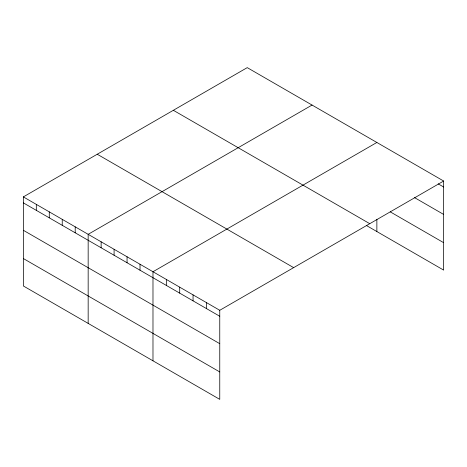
<?xml version="1.0" encoding="UTF-8"?>
<svg xmlns="http://www.w3.org/2000/svg" width="467" height="467" viewBox="0 0 467 467"><rect width="100%" height="100%" fill="white"/><g stroke="black" fill="none" stroke-linecap="round" stroke-linejoin="round"><path stroke-width="0.7" d="M443.65 181.033L219.759 310.292L219.759 399.367L23.35 285.967L23.35 196.899L247.241 67.633L443.65 181.033L443.65 270.101L366.379 225.491M312.055 105.057L88.164 234.317L88.164 323.386M376.869 142.476L152.983 271.741L152.983 360.81M438.186 183.846L443.65 186.998M414.509 197.599L443.65 214.423M390.225 211.837L443.65 242.677M173.356 110.294L369.765 223.687M97.235 154.238L293.644 267.638M23.35 196.899L219.759 310.292M23.35 202.865L219.759 316.264M23.35 230.289L219.759 343.683M23.35 258.543L219.759 371.942M376.869 219.28L376.869 231.55M206.402 302.581L206.402 308.553M193.052 294.87L193.052 300.841M179.696 287.158L179.696 293.13M166.34 279.447L166.34 285.419M140.018 264.252L140.018 270.224M127.053 256.768L127.053 262.74M114.094 249.285L114.094 255.256M101.129 241.801L101.129 247.767M75.205 226.834L75.205 232.799M62.239 219.35L62.239 225.316M49.274 211.866L49.274 217.832M36.315 204.383L36.315 210.348"/></g></svg>
